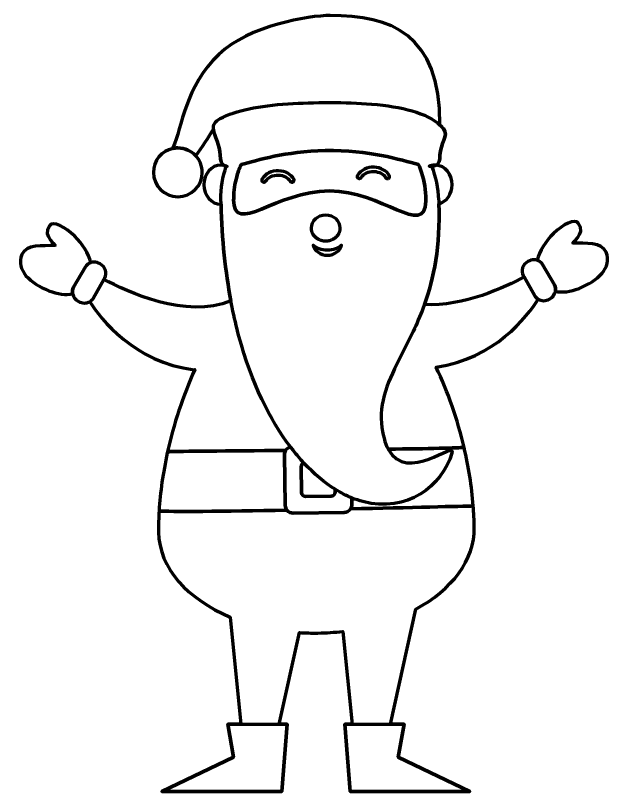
# Model space of a CAD drawing. Header units: inches. Extents: x 228 to 5960, y -2302 to -118.
# Drawn here: x 2673 to 3407, y -2297 to -1343 of the extents above; entities that cross this region are included whole.
import ezdxf

# ---------------------------------------------------------------- set-up
doc = ezdxf.new("R2010")
doc.units = ezdxf.units.IN
doc.header["$MEASUREMENT"] = 0
doc.layers.add('Layer 1', color=7, linetype='Continuous')

# ---------------------------------------------------------------- blocks, each defined once
blk = doc.blocks.new('block 30')
at = {"layer": 'Layer 1', "color": 140, "lineweight": 70, "true_color": 0x00aeef}
blk.add_open_spline([(3209.96, -1550.71), (3209.96, -1562.2), (3202.93, -1571.8), (3193.52, -1574.22), (3193.46, -1572.57), (3193.38, -1570.91), (3193.29, -1569.23), (3192.53, -1554.83), (3189.58, -1540.98), (3184.71, -1528.06), (3183.77, -1528.11), (3182.77, -1528.1), (3181.69, -1528.03), (3182.55, -1527.68), (3183.45, -1527.38), (3184.36, -1527.16), (3185.81, -1526.8), (3187.31, -1526.61), (3188.85, -1526.61), (3189.27, -1526.61), (3189.68, -1526.62), (3190.1, -1526.65), (3201.18, -1527.39), (3209.96, -1537.89), (3209.96, -1550.71)], degree=3, knots=[0, 0, 0, 0, 1, 1, 1, 2, 2, 2, 3, 3, 3, 4, 4, 4, 5, 5, 5, 6, 6, 6, 7, 7, 7, 8, 8, 8, 8], dxfattribs=at)
blk = doc.blocks.new('block 31')
at = {"layer": 'Layer 1', "color": 140, "lineweight": 70, "true_color": 0x00aeef}
blk.add_open_spline([(2932.15, -1528.11), (2927.63, -1541.01), (2925.29, -1554.84), (2925.56, -1569.23), (2925.59, -1571.1), (2925.64, -1572.97), (2925.68, -1574.82), (2925.68, -1574.82), (2925.54, -1574.82), (2925.54, -1574.82), (2913.86, -1574.82), (2904.41, -1564.03), (2904.41, -1550.71), (2904.41, -1537.41), (2913.86, -1526.61), (2925.54, -1526.61), (2926.76, -1526.61), (2927.94, -1526.73), (2929.11, -1526.96), (2929.12, -1526.96), (2929.13, -1526.97), (2929.13, -1526.97), (2930.2, -1527.17), (2931.24, -1527.47), (2932.25, -1527.85), (2932.25, -1527.85), (2932.25, -1527.86), (2932.25, -1527.86), (2932.6, -1527.99), (2932.93, -1528.13), (2933.27, -1528.28), (2932.88, -1528.24), (2932.51, -1528.18), (2932.15, -1528.11)], degree=3, knots=[0, 0, 0, 0, 1, 1, 1, 2, 2, 2, 3, 3, 3, 4, 4, 4, 5, 5, 5, 6, 6, 6, 7, 7, 7, 8, 8, 8, 9, 9, 9, 10, 10, 10, 11, 11, 11, 11], dxfattribs=at)
blk = doc.blocks.new('block 32')
at = {"layer": 'Layer 1', "color": 140, "lineweight": 70, "true_color": 0x00aeef}
for points, knots in [([(2782.65, -1665.5), (2782.65, -1665.5), (2781.65, -1667.24), (2781.65, -1667.24), (2781.65, -1667.24), (2768.18, -1690.65), (2768.18, -1690.65), (2767.19, -1692.38), (2765.78, -1693.74), (2764.12, -1694.7), (2762.21, -1695.81), (2759.96, -1696.39), (2757.63, -1696.39), (2755.15, -1696.39), (2752.57, -1695.73), (2750.18, -1694.36), (2746.42, -1692.2), (2743.95, -1688.72), (2743.16, -1685.04), (2743.16, -1685.04), (2743.16, -1685.04), (2743.16, -1685.03), (2742.57, -1682.29), (2742.91, -1679.43), (2744.35, -1676.94), (2744.35, -1676.94), (2758.82, -1651.77), (2758.82, -1651.77), (2760.31, -1649.2), (2762.7, -1647.44), (2765.47, -1646.6), (2766.71, -1646.22), (2768.03, -1646.03), (2769.38, -1646.03), (2771.86, -1646.03), (2774.44, -1646.68), (2776.82, -1648.05), (2783.4, -1651.84), (2786.01, -1659.65), (2782.65, -1665.5)], [0, 0, 0, 0, 1, 1, 1, 2, 2, 2, 3, 3, 3, 4, 4, 4, 5, 5, 5, 6, 6, 6, 7, 7, 7, 8, 8, 8, 9, 9, 9, 10, 10, 10, 11, 11, 11, 12, 12, 12, 13, 13, 13, 13]), ([(3010.97, -1873.36), (3008.5, -1874), (3006.43, -1875.59), (3005.13, -1877.71), (2934.06, -1878.42), (2871.52, -1878.91), (2864.3, -1879.02), (2862.67, -1879.04), (2861.08, -1879.7), (2859.55, -1880.87), (2867.24, -1845.84), (2878.8, -1810.58), (2893.46, -1778.31), (2893.14, -1778.36), (2892.82, -1778.4), (2892.5, -1778.43), (2819.07, -1769.6), (2777.81, -1716.01), (2764.12, -1694.7), (2765.78, -1693.74), (2767.19, -1692.38), (2768.18, -1690.65), (2768.18, -1690.65), (2781.65, -1667.24), (2781.65, -1667.24), (2809.34, -1682.24), (2882.88, -1716.71), (2937.74, -1693.59), (2938.25, -1696.29), (2938.77, -1698.96), (2939.31, -1701.61), (2941.79, -1713.89), (2944.57, -1725.66), (2947.61, -1736.94), (2963.32, -1795.3), (2985.99, -1840.4), (3010.97, -1873.36)], [0, 0, 0, 0, 1, 1, 1, 2, 2, 2, 3, 3, 3, 4, 4, 4, 5, 5, 5, 6, 6, 6, 7, 7, 7, 8, 8, 8, 9, 9, 9, 10, 10, 10, 11, 11, 11, 12, 12, 12, 12])]:
    blk.add_open_spline(points, degree=3, knots=knots, dxfattribs=at)
blk = doc.blocks.new('block 33')
at = {"layer": 'Layer 1', "color": 140, "lineweight": 70, "true_color": 0x00aeef}
blk.add_open_spline([(2765.47, -1646.6), (2762.7, -1647.44), (2760.31, -1649.2), (2758.82, -1651.77), (2758.82, -1651.77), (2744.35, -1676.94), (2744.35, -1676.94), (2742.91, -1679.43), (2742.57, -1682.29), (2743.16, -1685.03), (2743.16, -1685.04), (2743.16, -1685.04), (2743.16, -1685.04), (2734.7, -1686.61), (2724.58, -1685.63), (2713.9, -1681.29), (2690.85, -1671.92), (2672.88, -1655.93), (2680.68, -1636.71), (2685.97, -1623.67), (2706.27, -1626.36), (2721.41, -1625.56), (2724.72, -1625.37), (2704.5, -1615.4), (2714.88, -1600.86), (2718.9, -1595.25), (2734.07, -1602.43), (2745.47, -1613.85), (2755.36, -1623.73), (2762.49, -1635.44), (2765.47, -1646.6)], degree=3, knots=[0, 0, 0, 0, 1, 1, 1, 2, 2, 2, 3, 3, 3, 4, 4, 4, 5, 5, 5, 6, 6, 6, 7, 7, 7, 8, 8, 8, 9, 9, 9, 10, 10, 10, 10], dxfattribs=at)
blk = doc.blocks.new('block 34')
at = {"layer": 'Layer 1', "color": 140, "lineweight": 70, "true_color": 0x00aeef}
blk.add_open_spline([(3237.1, -1972.46), (3237.71, -2012.73), (3209.64, -2049.05), (3165.35, -2073.01), (3165.35, -2073.01), (3133.92, -2214.46), (3133.92, -2214.46), (3133.92, -2214.46), (3086.74, -2214.46), (3086.74, -2214.46), (3086.74, -2214.46), (3075.48, -2100.42), (3075.48, -2100.42), (3065.52, -2101.61), (3055.29, -2102.3), (3044.87, -2102.46), (3037.19, -2102.58), (3029.61, -2102.4), (3022.16, -2101.94), (3022.16, -2101.94), (2997.16, -2214.46), (2997.16, -2214.46), (2997.16, -2214.46), (2949.98, -2214.46), (2949.98, -2214.46), (2949.98, -2214.46), (2936.98, -2082.8), (2936.98, -2082.8), (2884.44, -2060.81), (2849.47, -2022.43), (2848.81, -1978.28), (2848.68, -1969.76), (2848.89, -1961), (2849.42, -1952.06), (2860.18, -1953.55), (2929.52, -1952.74), (3006.75, -1951.29), (3008.57, -1953.58), (3011.38, -1955.02), (3014.52, -1954.97), (3014.52, -1954.97), (3077.02, -1954.04), (3077.02, -1954.04), (3080.36, -1953.98), (3083.27, -1952.27), (3084.98, -1949.69), (3157.76, -1948.09), (3222.41, -1946.41), (3235.86, -1946.06), (3236.55, -1954.92), (3236.97, -1963.74), (3237.1, -1972.46)], degree=3, knots=[0, 0, 0, 0, 1, 1, 1, 2, 2, 2, 3, 3, 3, 4, 4, 4, 5, 5, 5, 6, 6, 6, 7, 7, 7, 8, 8, 8, 9, 9, 9, 10, 10, 10, 11, 11, 11, 12, 12, 12, 13, 13, 13, 14, 14, 14, 15, 15, 15, 16, 16, 16, 17, 17, 17, 17], dxfattribs=at)
blk = doc.blocks.new('block 35')
at = {"layer": 'Layer 1', "color": 140, "lineweight": 70, "true_color": 0x00aeef}
blk.add_open_spline([(3190.16, -1775.15), (3204.75, -1805.71), (3216.48, -1839.45), (3224.57, -1874.04), (3224.56, -1874.04), (3224.56, -1874.04), (3224.55, -1874.04), (3218.11, -1874.8), (3180.19, -1875.56), (3131.18, -1876.25), (3127.21, -1868.82), (3124.34, -1858.48), (3123.08, -1844.37), (3120.23, -1812.52), (3134.31, -1786.26), (3150.65, -1754.21), (3154.89, -1745.89), (3159.29, -1737.18), (3163.57, -1727.88), (3167.84, -1718.63), (3172, -1708.79), (3175.8, -1698.18), (3223.9, -1701.15), (3276.02, -1676.4), (3298.35, -1664.3), (3298.35, -1664.3), (3311.82, -1687.69), (3311.82, -1687.69), (3312.82, -1689.43), (3314.23, -1690.8), (3315.89, -1691.76), (3302.36, -1712.82), (3261.93, -1765.37), (3190.16, -1775.15)], degree=3, knots=[0, 0, 0, 0, 1, 1, 1, 2, 2, 2, 3, 3, 3, 4, 4, 4, 5, 5, 5, 6, 6, 6, 7, 7, 7, 8, 8, 8, 9, 9, 9, 10, 10, 10, 11, 11, 11, 11], dxfattribs=at)
blk = doc.blocks.new('block 36')
at = {"layer": 'Layer 1', "color": 140, "lineweight": 70, "true_color": 0x00aeef}
blk.add_lwpolyline([(3231.74, -2297.46), (3084.29, -2297.46), (3077.81, -2214.46), (3150.83, -2214.46), (3143.63, -2255.42), (3231.74, -2297.46)], dxfattribs=at)
blk = doc.blocks.new('block 37')
at = {"layer": 'Layer 1', "color": 140, "lineweight": 70, "true_color": 0x00aeef}
blk.add_lwpolyline([(3006.97, -2214.46), (3000.49, -2297.46), (2853.03, -2297.46), (2941.14, -2255.42), (2933.95, -2214.46), (3006.97, -2214.46)], dxfattribs=at)
blk = doc.blocks.new('block 38')
at = {"layer": 'Layer 1', "color": 140, "lineweight": 70, "true_color": 0x00aeef}
for points, knots in [([(3084.98, -1949.69), (3086.03, -1948.11), (3086.63, -1946.21), (3086.6, -1944.17), (3086.6, -1944.17), (3086.48, -1936.2), (3086.48, -1936.2), (3091.07, -1938.08), (3095.59, -1939.59), (3100, -1940.74), (3154.77, -1954.97), (3196.84, -1922.32), (3209.61, -1881.27), (3215.16, -1863.41), (3154.39, -1919.8), (3131.18, -1876.25), (3180.19, -1875.56), (3218.11, -1874.8), (3224.55, -1874.04), (3224.56, -1874.04), (3224.56, -1874.04), (3224.57, -1874.04), (3230.15, -1897.9), (3234, -1922.16), (3235.86, -1946.06), (3222.41, -1946.41), (3157.76, -1948.09), (3084.98, -1949.69)], [0, 0, 0, 0, 1, 1, 1, 2, 2, 2, 3, 3, 3, 4, 4, 4, 5, 5, 5, 6, 6, 6, 7, 7, 7, 8, 8, 8, 9, 9, 9, 9]), ([(3006.75, -1951.29), (2929.52, -1952.74), (2860.18, -1953.55), (2849.42, -1952.06), (2850.77, -1929.15), (2854.23, -1905.06), (2859.55, -1880.87), (2861.08, -1879.7), (2862.67, -1879.04), (2864.3, -1879.02), (2871.52, -1878.91), (2934.06, -1878.42), (3005.13, -1877.71), (3004.21, -1879.22), (3003.69, -1881.01), (3003.71, -1882.91), (3003.71, -1882.91), (3004.65, -1945.4), (3004.65, -1945.4), (3004.68, -1947.63), (3005.47, -1949.67), (3006.75, -1951.29)], [0, 0, 0, 0, 1, 1, 1, 2, 2, 2, 3, 3, 3, 4, 4, 4, 5, 5, 5, 6, 6, 6, 7, 7, 7, 7]), ([(3066.1, -1929.03), (3066.15, -1931.74), (3063.97, -1933.97), (3061.26, -1934.02), (3061.26, -1934.02), (3029.66, -1934.49), (3029.66, -1934.49), (3026.95, -1934.53), (3024.72, -1932.36), (3024.68, -1929.65), (3024.68, -1929.65), (3024.21, -1898.05), (3024.21, -1898.05), (3024.18, -1895.81), (3025.64, -1893.9), (3027.68, -1893.29), (3040.34, -1906.89), (3053.31, -1917.62), (3066.05, -1925.6), (3066.05, -1925.6), (3066.1, -1929.03), (3066.1, -1929.03)], [0, 0, 0, 0, 1, 1, 1, 2, 2, 2, 3, 3, 3, 4, 4, 4, 5, 5, 5, 6, 6, 6, 7, 7, 7, 7])]:
    blk.add_open_spline(points, degree=3, knots=knots, dxfattribs=at)
blk = doc.blocks.new('block 39')
at = {"layer": 'Layer 1', "color": 140, "lineweight": 70, "true_color": 0x00aeef}
blk.add_open_spline([(3086.6, -1944.17), (3086.63, -1946.21), (3086.03, -1948.11), (3084.98, -1949.69), (3083.27, -1952.27), (3080.36, -1953.98), (3077.02, -1954.04), (3077.02, -1954.04), (3014.52, -1954.97), (3014.52, -1954.97), (3011.38, -1955.02), (3008.57, -1953.58), (3006.75, -1951.29), (3005.47, -1949.67), (3004.68, -1947.63), (3004.65, -1945.4), (3004.65, -1945.4), (3003.71, -1882.91), (3003.71, -1882.91), (3003.69, -1881.01), (3004.21, -1879.22), (3005.13, -1877.71), (3006.43, -1875.59), (3008.5, -1874), (3010.97, -1873.36), (3012.06, -1874.8), (3013.16, -1876.23), (3014.26, -1877.62), (3018.68, -1883.22), (3023.16, -1888.44), (3027.68, -1893.29), (3025.64, -1893.9), (3024.18, -1895.81), (3024.21, -1898.05), (3024.21, -1898.05), (3024.68, -1929.65), (3024.68, -1929.65), (3024.72, -1932.36), (3026.95, -1934.53), (3029.66, -1934.49), (3029.66, -1934.49), (3061.26, -1934.02), (3061.26, -1934.02), (3063.97, -1933.97), (3066.15, -1931.74), (3066.1, -1929.03), (3066.1, -1929.03), (3066.05, -1925.6), (3066.05, -1925.6), (3072.96, -1929.94), (3079.8, -1933.46), (3086.48, -1936.2), (3086.48, -1936.2), (3086.6, -1944.17), (3086.6, -1944.17)], degree=3, knots=[0, 0, 0, 0, 1, 1, 1, 2, 2, 2, 3, 3, 3, 4, 4, 4, 5, 5, 5, 6, 6, 6, 7, 7, 7, 8, 8, 8, 9, 9, 9, 10, 10, 10, 11, 11, 11, 12, 12, 12, 13, 13, 13, 14, 14, 14, 15, 15, 15, 16, 16, 16, 17, 17, 17, 18, 18, 18, 18], dxfattribs=at)
blk = doc.blocks.new('block 41')
at = {"layer": 'Layer 1', "color": 140, "lineweight": 70, "true_color": 0x00aeef}
for points, knots in [([(3131.18, -1876.25), (3127.21, -1868.82), (3124.34, -1858.48), (3123.08, -1844.37), (3120.23, -1812.52), (3134.31, -1786.26), (3150.65, -1754.21), (3154.89, -1745.89), (3159.29, -1737.18), (3163.57, -1727.88), (3167.84, -1718.63), (3172, -1708.79), (3175.8, -1698.18), (3187.38, -1665.9), (3195.66, -1626.42), (3193.52, -1574.22), (3193.46, -1572.57), (3193.38, -1570.91), (3193.29, -1569.23), (3192.53, -1554.83), (3189.58, -1540.98), (3184.71, -1528.06), (3183.77, -1528.11), (3182.77, -1528.1), (3181.69, -1528.03), (3182.55, -1527.68), (3183.45, -1527.38), (3184.36, -1527.16), (3185.81, -1526.8), (3187.31, -1526.61), (3188.85, -1526.61), (3189.27, -1526.61), (3189.68, -1526.62), (3190.1, -1526.65), (3193.37, -1524.78), (3194.96, -1520.93), (3194.96, -1514.23), (3194.96, -1500.19), (3206.49, -1490.6), (3199.14, -1481.78), (3197.87, -1480.26), (3196.47, -1478.8), (3194.96, -1477.4), (3178.63, -1462.35), (3148.5, -1454.72), (3110.68, -1451.53), (3110.67, -1451.52), (3110.66, -1451.52), (3110.64, -1451.52), (3094.77, -1450.18), (3077.55, -1449.62), (3059.43, -1449.62), (3041.09, -1449.62), (3024.02, -1450.1), (3008.36, -1451.17), (2972.38, -1453.63), (2943.87, -1459.21), (2924.61, -1469.33), (2917.71, -1472.96), (2915.88, -1477.41), (2916.34, -1482.54), (2917.11, -1491.34), (2924.61, -1502.15), (2924.61, -1514.23), (2924.61, -1521.11), (2926.04, -1525.05), (2929.11, -1526.96), (2929.12, -1526.96), (2929.13, -1526.97), (2929.13, -1526.97), (2930.2, -1527.17), (2931.24, -1527.47), (2932.25, -1527.85), (2932.25, -1527.85), (2932.25, -1527.86), (2932.25, -1527.86), (2932.6, -1527.99), (2932.93, -1528.13), (2933.27, -1528.28), (2932.88, -1528.24), (2932.51, -1528.18), (2932.15, -1528.11), (2927.63, -1541.01), (2925.29, -1554.84), (2925.56, -1569.23), (2925.59, -1571.1), (2925.64, -1572.97), (2925.68, -1574.82), (2926.77, -1618.6), (2931.05, -1658.13), (2937.74, -1693.59), (2938.25, -1696.29), (2938.77, -1698.96), (2939.31, -1701.61), (2941.79, -1713.89), (2944.57, -1725.66), (2947.61, -1736.94), (2963.32, -1795.3), (2985.99, -1840.4), (3010.97, -1873.36), (3012.06, -1874.8), (3013.16, -1876.23), (3014.26, -1877.62), (3018.68, -1883.22), (3023.16, -1888.44), (3027.68, -1893.29), (3040.34, -1906.89), (3053.31, -1917.62), (3066.05, -1925.6), (3072.96, -1929.94), (3079.8, -1933.46), (3086.48, -1936.2), (3091.07, -1938.08), (3095.59, -1939.59), (3100, -1940.74), (3154.77, -1954.97), (3196.84, -1922.32), (3209.61, -1881.27), (3215.16, -1863.41), (3154.39, -1919.8), (3131.18, -1876.25)], [0, 0, 0, 0, 1, 1, 1, 2, 2, 2, 3, 3, 3, 4, 4, 4, 5, 5, 5, 6, 6, 6, 7, 7, 7, 8, 8, 8, 9, 9, 9, 10, 10, 10, 11, 11, 11, 12, 12, 12, 13, 13, 13, 14, 14, 14, 15, 15, 15, 16, 16, 16, 17, 17, 17, 18, 18, 18, 19, 19, 19, 20, 20, 20, 21, 21, 21, 22, 22, 22, 23, 23, 23, 24, 24, 24, 25, 25, 25, 26, 26, 26, 27, 27, 27, 28, 28, 28, 29, 29, 29, 30, 30, 30, 31, 31, 31, 32, 32, 32, 33, 33, 33, 34, 34, 34, 35, 35, 35, 36, 36, 36, 37, 37, 37, 38, 38, 38, 39, 39, 39, 40, 40, 40, 40]), ([(3058.93, -1558.32), (2993.63, -1558.32), (2941.19, -1614.32), (2941.19, -1569.23), (2941.19, -1568.43), (2941.2, -1567.64), (2941.22, -1566.85), (2941.41, -1557.98), (2942.68, -1549.36), (2944.9, -1541.11), (2946.31, -1535.88), (2948.1, -1530.8), (2950.25, -1525.89), (2970.51, -1520.84), (3003.85, -1509.81), (3053.91, -1508.75), (3108.31, -1507.6), (3145.91, -1520.32), (3168.52, -1525.73), (3169.96, -1528.97), (3171.23, -1532.3), (3172.33, -1535.69), (3175.8, -1546.28), (3177.66, -1557.55), (3177.66, -1569.23), (3177.66, -1569.89), (3177.65, -1570.52), (3177.63, -1571.14), (3176.21, -1616.21), (3123.35, -1558.32), (3058.93, -1558.32)], [0, 0, 0, 0, 1, 1, 1, 2, 2, 2, 3, 3, 3, 4, 4, 4, 5, 5, 5, 6, 6, 6, 7, 7, 7, 8, 8, 8, 9, 9, 9, 10, 10, 10, 10]), ([(3037.69, -1609.99), (3037.58, -1609.75), (3037.48, -1609.5), (3037.38, -1609.26), (3037.32, -1609.11), (3037.27, -1608.97), (3037.21, -1608.82), (3037.18, -1608.73), (3037.15, -1608.65), (3037.13, -1608.57), (3037.07, -1608.39), (3037.01, -1608.21), (3036.96, -1608.02), (3036.89, -1607.81), (3036.84, -1607.6), (3036.79, -1607.39), (3036.75, -1607.23), (3036.71, -1607.08), (3036.68, -1606.93), (3036.64, -1606.73), (3036.6, -1606.52), (3036.57, -1606.31), (3036.53, -1606.07), (3036.5, -1605.82), (3036.47, -1605.58), (3036.45, -1605.4), (3036.44, -1605.23), (3036.43, -1605.05), (3036.4, -1604.73), (3036.39, -1604.41), (3036.39, -1604.09), (3036.39, -1595.39), (3044.43, -1588.31), (3054.37, -1588.31), (3064.29, -1588.31), (3072.34, -1595.39), (3072.34, -1604.09), (3072.34, -1604.41), (3072.33, -1604.72), (3072.3, -1605.03), (3072.3, -1605.21), (3072.28, -1605.39), (3072.26, -1605.57), (3072.21, -1606.07), (3072.13, -1606.57), (3072.02, -1607.06), (3071.98, -1607.26), (3071.93, -1607.46), (3071.88, -1607.65), (3071.78, -1608.04), (3071.66, -1608.42), (3071.53, -1608.79), (3071.47, -1608.94), (3071.42, -1609.08), (3071.36, -1609.23), (3071.29, -1609.41), (3071.22, -1609.58), (3071.14, -1609.75), (3070.99, -1610.1), (3070.82, -1610.45), (3070.63, -1610.79), (3070.59, -1610.86), (3070.56, -1610.92), (3070.52, -1610.99), (3070.41, -1611.18), (3070.3, -1611.37), (3070.19, -1611.55), (3070.05, -1611.77), (3069.91, -1611.99), (3069.76, -1612.21), (3069.63, -1612.41), (3069.48, -1612.61), (3069.32, -1612.8), (3069.3, -1612.83), (3069.27, -1612.86), (3069.25, -1612.89), (3069.19, -1612.98), (3069.12, -1613.07), (3069.05, -1613.16), (3068.92, -1613.34), (3068.77, -1613.51), (3068.61, -1613.68), (3068.5, -1613.82), (3068.37, -1613.96), (3068.24, -1614.09), (3068.11, -1614.23), (3067.98, -1614.37), (3067.84, -1614.51), (3067.67, -1614.69), (3067.48, -1614.87), (3067.29, -1615.03), (3067.1, -1615.22), (3066.91, -1615.39), (3066.71, -1615.54), (3066.51, -1615.7), (3066.31, -1615.86), (3066.11, -1616.02), (3065.9, -1616.18), (3065.69, -1616.33), (3065.48, -1616.48), (3065.25, -1616.64), (3065.02, -1616.79), (3064.78, -1616.94), (3064.57, -1617.07), (3064.36, -1617.2), (3064.15, -1617.32), (3063.93, -1617.44), (3063.71, -1617.56), (3063.49, -1617.68), (3062.56, -1618.16), (3061.58, -1618.58), (3060.55, -1618.91), (3060.27, -1619), (3059.99, -1619.08), (3059.71, -1619.16), (3059.43, -1619.24), (3059.15, -1619.31), (3058.86, -1619.37), (3058.63, -1619.42), (3058.41, -1619.47), (3058.18, -1619.51), (3057.98, -1619.55), (3057.77, -1619.59), (3057.56, -1619.62), (3057.32, -1619.66), (3057.07, -1619.69), (3056.83, -1619.72), (3056.56, -1619.76), (3056.29, -1619.78), (3056.02, -1619.8), (3055.75, -1619.83), (3055.47, -1619.84), (3055.2, -1619.85), (3054.92, -1619.86), (3054.65, -1619.87), (3054.37, -1619.87), (3054.09, -1619.87), (3053.82, -1619.86), (3053.54, -1619.85), (3053.27, -1619.84), (3052.99, -1619.83), (3052.72, -1619.8), (3052.45, -1619.78), (3052.18, -1619.76), (3051.91, -1619.72), (3051.67, -1619.69), (3051.44, -1619.66), (3051.2, -1619.62), (3051.14, -1619.62), (3051.09, -1619.61), (3051.03, -1619.6), (3050.86, -1619.57), (3050.68, -1619.54), (3050.51, -1619.5), (3050.29, -1619.46), (3050.07, -1619.42), (3049.86, -1619.37), (3049.58, -1619.31), (3049.3, -1619.24), (3049.02, -1619.16), (3048.74, -1619.08), (3048.46, -1619), (3048.18, -1618.91), (3047.15, -1618.58), (3046.17, -1618.16), (3045.24, -1617.68), (3045.01, -1617.56), (3044.79, -1617.44), (3044.58, -1617.32), (3044.36, -1617.21), (3044.15, -1617.08), (3043.94, -1616.94), (3043.73, -1616.82), (3043.52, -1616.68), (3043.32, -1616.53), (3043.1, -1616.38), (3042.89, -1616.23), (3042.69, -1616.07), (3042.48, -1615.91), (3042.28, -1615.75), (3042.08, -1615.59), (3041.68, -1615.26), (3041.3, -1614.92), (3040.94, -1614.56), (3040.67, -1614.29), (3040.4, -1614.01), (3040.16, -1613.73), (3040.15, -1613.72), (3040.14, -1613.71), (3040.13, -1613.7), (3040.02, -1613.58), (3039.92, -1613.46), (3039.83, -1613.33), (3039.75, -1613.25), (3039.69, -1613.16), (3039.63, -1613.08), (3039.4, -1612.83), (3039.21, -1612.56), (3039.04, -1612.3), (3039, -1612.26), (3038.96, -1612.21), (3038.93, -1612.16), (3038.91, -1612.13), (3038.89, -1612.1), (3038.87, -1612.08), (3038.63, -1611.73), (3038.42, -1611.38), (3038.22, -1611.02), (3038.02, -1610.68), (3037.85, -1610.34), (3037.69, -1609.99)], [0, 0, 0, 0, 1, 1, 1, 2, 2, 2, 3, 3, 3, 4, 4, 4, 5, 5, 5, 6, 6, 6, 7, 7, 7, 8, 8, 8, 9, 9, 9, 10, 10, 10, 11, 11, 11, 12, 12, 12, 13, 13, 13, 14, 14, 14, 15, 15, 15, 16, 16, 16, 17, 17, 17, 18, 18, 18, 19, 19, 19, 20, 20, 20, 21, 21, 21, 22, 22, 22, 23, 23, 23, 24, 24, 24, 25, 25, 25, 26, 26, 26, 27, 27, 27, 28, 28, 28, 29, 29, 29, 30, 30, 30, 31, 31, 31, 32, 32, 32, 33, 33, 33, 34, 34, 34, 35, 35, 35, 36, 36, 36, 37, 37, 37, 38, 38, 38, 39, 39, 39, 40, 40, 40, 41, 41, 41, 42, 42, 42, 43, 43, 43, 44, 44, 44, 45, 45, 45, 46, 46, 46, 47, 47, 47, 48, 48, 48, 49, 49, 49, 50, 50, 50, 51, 51, 51, 52, 52, 52, 53, 53, 53, 54, 54, 54, 55, 55, 55, 56, 56, 56, 57, 57, 57, 58, 58, 58, 59, 59, 59, 60, 60, 60, 61, 61, 61, 62, 62, 62, 63, 63, 63, 64, 64, 64, 65, 65, 65, 66, 66, 66, 67, 67, 67, 68, 68, 68, 69, 69, 69, 70, 70, 70, 70]), ([(3056.44, -1637.51), (3047.8, -1637.51), (3040.6, -1632.15), (3038.87, -1625.04), (3042.91, -1628.83), (3049.24, -1631.31), (3056.44, -1631.31), (3063.64, -1631.31), (3069.97, -1628.83), (3074.01, -1625.04), (3072.27, -1632.15), (3065.08, -1637.51), (3056.44, -1637.51)], [0, 0, 0, 0, 1, 1, 1, 2, 2, 2, 3, 3, 3, 4, 4, 4, 4])]:
    blk.add_open_spline(points, degree=3, knots=knots, dxfattribs=at)
blk = doc.blocks.new('block 40')
at = {"layer": 'Layer 1', "color": 140, "lineweight": 70, "true_color": 0x00aeef}
for points, knots in [([(2933.27, -1528.28), (2932.88, -1528.24), (2932.51, -1528.18), (2932.15, -1528.11), (2932.18, -1528.02), (2932.21, -1527.94), (2932.25, -1527.86), (2932.6, -1527.99), (2932.93, -1528.13), (2933.27, -1528.28)], [0, 0, 0, 0, 1, 1, 1, 2, 2, 2, 3, 3, 3, 3]), ([(3184.71, -1528.06), (3183.77, -1528.11), (3182.77, -1528.1), (3181.69, -1528.03), (3182.55, -1527.68), (3183.45, -1527.38), (3184.36, -1527.16), (3184.49, -1527.46), (3184.6, -1527.76), (3184.71, -1528.06)], [0, 0, 0, 0, 1, 1, 1, 2, 2, 2, 3, 3, 3, 3]), ([(3014.12, -1547.42), (3013.73, -1547.62), (3013.31, -1547.72), (3012.89, -1547.72), (3011.96, -1547.72), (3011.06, -1547.22), (3010.59, -1546.34), (3008.34, -1542.12), (3002.57, -1539.12), (2996.23, -1538.89), (2989.49, -1538.64), (2983.74, -1541.41), (2980.53, -1546.5), (2979.75, -1547.72), (2978.14, -1548.09), (2976.92, -1547.32), (2975.71, -1546.55), (2975.34, -1544.94), (2976.11, -1543.72), (2980.28, -1537.11), (2987.87, -1533.33), (2996.42, -1533.67), (3004.68, -1533.97), (3012.05, -1537.98), (3015.2, -1543.88), (3015.87, -1545.16), (3015.39, -1546.74), (3014.12, -1547.42)], [0, 0, 0, 0, 1, 1, 1, 2, 2, 2, 3, 3, 3, 4, 4, 4, 5, 5, 5, 6, 6, 6, 7, 7, 7, 8, 8, 8, 9, 9, 9, 9]), ([(3131.58, -1542.98), (3131.19, -1543.19), (3130.76, -1543.29), (3130.35, -1543.29), (3129.42, -1543.29), (3128.51, -1542.79), (3128.04, -1541.91), (3125.79, -1537.69), (3120.01, -1534.7), (3113.67, -1534.47), (3106.9, -1534.23), (3101.19, -1536.99), (3097.98, -1542.08), (3097.21, -1543.29), (3095.59, -1543.66), (3094.38, -1542.89), (3093.16, -1542.12), (3092.79, -1540.51), (3093.56, -1539.29), (3097.73, -1532.69), (3105.32, -1528.95), (3113.86, -1529.25), (3122.13, -1529.55), (3129.5, -1533.56), (3132.65, -1539.45), (3133.33, -1540.72), (3132.85, -1542.31), (3131.58, -1542.98)], [0, 0, 0, 0, 1, 1, 1, 2, 2, 2, 3, 3, 3, 4, 4, 4, 5, 5, 5, 6, 6, 6, 7, 7, 7, 8, 8, 8, 9, 9, 9, 9]), ([(3069.25, -1612.89), (3069.19, -1612.98), (3069.12, -1613.07), (3069.05, -1613.16), (3068.94, -1613.29), (3068.83, -1613.41), (3068.72, -1613.54), (3068.9, -1613.33), (3069.08, -1613.11), (3069.25, -1612.89)], [0, 0, 0, 0, 1, 1, 1, 2, 2, 2, 3, 3, 3, 3]), ([(3074.01, -1625.04), (3072.27, -1632.15), (3065.08, -1637.51), (3056.44, -1637.51), (3047.8, -1637.51), (3040.6, -1632.15), (3038.87, -1625.04), (3042.91, -1628.83), (3049.24, -1631.31), (3056.44, -1631.31), (3063.64, -1631.31), (3069.97, -1628.83), (3074.01, -1625.04)], [0, 0, 0, 0, 1, 1, 1, 2, 2, 2, 3, 3, 3, 4, 4, 4, 4])]:
    blk.add_open_spline(points, degree=3, knots=knots, dxfattribs=at)
at = {"layer": 'Layer 1'}
blk.add_blockref('block 41', (0, 0), dxfattribs=at)
blk = doc.blocks.new('block 42')
at = {"layer": 'Layer 1', "color": 140, "lineweight": 70, "true_color": 0x00aeef}
for points, knots in [([(3172.33, -1535.69), (3171.23, -1532.3), (3169.96, -1528.97), (3168.52, -1525.73), (3145.91, -1520.32), (3108.31, -1507.6), (3053.91, -1508.75), (3003.85, -1509.81), (2970.51, -1520.84), (2950.25, -1525.89), (2948.1, -1530.8), (2946.31, -1535.88), (2944.9, -1541.11), (2942.68, -1549.36), (2941.41, -1557.98), (2941.22, -1566.85), (2941.2, -1567.64), (2941.19, -1568.43), (2941.19, -1569.23), (2941.19, -1614.32), (2993.63, -1558.32), (3058.93, -1558.32), (3123.35, -1558.32), (3176.21, -1616.21), (3177.63, -1571.14), (3177.65, -1570.52), (3177.66, -1569.89), (3177.66, -1569.23), (3177.66, -1557.55), (3175.8, -1546.28), (3172.33, -1535.69)], [0, 0, 0, 0, 1, 1, 1, 2, 2, 2, 3, 3, 3, 4, 4, 4, 5, 5, 5, 6, 6, 6, 7, 7, 7, 8, 8, 8, 9, 9, 9, 10, 10, 10, 10]), ([(3014.12, -1547.42), (3013.73, -1547.62), (3013.31, -1547.72), (3012.89, -1547.72), (3011.96, -1547.72), (3011.06, -1547.22), (3010.59, -1546.34), (3008.34, -1542.12), (3002.57, -1539.12), (2996.23, -1538.89), (2989.49, -1538.64), (2983.74, -1541.41), (2980.53, -1546.5), (2979.75, -1547.72), (2978.14, -1548.09), (2976.92, -1547.32), (2975.71, -1546.55), (2975.34, -1544.94), (2976.11, -1543.72), (2980.28, -1537.11), (2987.87, -1533.33), (2996.42, -1533.67), (3004.68, -1533.97), (3012.05, -1537.98), (3015.2, -1543.88), (3015.87, -1545.16), (3015.39, -1546.74), (3014.12, -1547.42)], [0, 0, 0, 0, 1, 1, 1, 2, 2, 2, 3, 3, 3, 4, 4, 4, 5, 5, 5, 6, 6, 6, 7, 7, 7, 8, 8, 8, 9, 9, 9, 9]), ([(3014.12, -1547.42), (3013.73, -1547.62), (3013.31, -1547.72), (3012.89, -1547.72), (3011.96, -1547.72), (3011.06, -1547.22), (3010.59, -1546.34), (3008.34, -1542.12), (3002.57, -1539.12), (2996.23, -1538.89), (2989.49, -1538.64), (2983.74, -1541.41), (2980.53, -1546.5), (2979.75, -1547.72), (2978.14, -1548.09), (2976.92, -1547.32), (2975.71, -1546.55), (2975.34, -1544.94), (2976.11, -1543.72), (2980.28, -1537.11), (2987.87, -1533.33), (2996.42, -1533.67), (3004.68, -1533.97), (3012.05, -1537.98), (3015.2, -1543.88), (3015.87, -1545.16), (3015.39, -1546.74), (3014.12, -1547.42)], [0, 0, 0, 0, 1, 1, 1, 2, 2, 2, 3, 3, 3, 4, 4, 4, 5, 5, 5, 6, 6, 6, 7, 7, 7, 8, 8, 8, 9, 9, 9, 9]), ([(3131.58, -1542.98), (3131.19, -1543.19), (3130.76, -1543.29), (3130.35, -1543.29), (3129.42, -1543.29), (3128.51, -1542.79), (3128.04, -1541.91), (3125.79, -1537.69), (3120.01, -1534.7), (3113.67, -1534.47), (3106.9, -1534.23), (3101.19, -1536.99), (3097.98, -1542.08), (3097.21, -1543.29), (3095.59, -1543.66), (3094.38, -1542.89), (3093.16, -1542.12), (3092.79, -1540.51), (3093.56, -1539.29), (3097.73, -1532.69), (3105.32, -1528.95), (3113.86, -1529.25), (3122.13, -1529.55), (3129.5, -1533.56), (3132.65, -1539.45), (3133.33, -1540.72), (3132.85, -1542.31), (3131.58, -1542.98)], [0, 0, 0, 0, 1, 1, 1, 2, 2, 2, 3, 3, 3, 4, 4, 4, 5, 5, 5, 6, 6, 6, 7, 7, 7, 8, 8, 8, 9, 9, 9, 9]), ([(3131.58, -1542.98), (3131.19, -1543.19), (3130.76, -1543.29), (3130.35, -1543.29), (3129.42, -1543.29), (3128.51, -1542.79), (3128.04, -1541.91), (3125.79, -1537.69), (3120.01, -1534.7), (3113.67, -1534.47), (3106.9, -1534.23), (3101.19, -1536.99), (3097.98, -1542.08), (3097.21, -1543.29), (3095.59, -1543.66), (3094.38, -1542.89), (3093.16, -1542.12), (3092.79, -1540.51), (3093.56, -1539.29), (3097.73, -1532.69), (3105.32, -1528.95), (3113.86, -1529.25), (3122.13, -1529.55), (3129.5, -1533.56), (3132.65, -1539.45), (3133.33, -1540.72), (3132.85, -1542.31), (3131.58, -1542.98)], [0, 0, 0, 0, 1, 1, 1, 2, 2, 2, 3, 3, 3, 4, 4, 4, 5, 5, 5, 6, 6, 6, 7, 7, 7, 8, 8, 8, 9, 9, 9, 9])]:
    blk.add_open_spline(points, degree=3, knots=knots, dxfattribs=at)
blk = doc.blocks.new('block 44')
at = {"layer": 'Layer 1', "color": 140, "lineweight": 70, "true_color": 0x00aeef}
blk.add_open_spline([(3194.96, -1476.88), (3194.96, -1476.88), (3194.96, -1477.4), (3194.96, -1477.4), (3178.63, -1462.35), (3148.5, -1454.72), (3110.68, -1451.53), (3110.67, -1451.52), (3110.66, -1451.52), (3110.64, -1451.52), (3094.77, -1450.18), (3077.55, -1449.62), (3059.43, -1449.62), (3041.09, -1449.62), (3024.02, -1450.1), (3008.36, -1451.17), (2972.38, -1453.63), (2943.87, -1459.21), (2924.61, -1469.33), (2917.71, -1472.96), (2915.88, -1477.41), (2916.34, -1482.54), (2910.5, -1491.39), (2902.36, -1505.36), (2894.55, -1515.05), (2889.06, -1509.17), (2881.24, -1505.49), (2872.56, -1505.49), (2870.4, -1505.49), (2868.28, -1505.72), (2866.25, -1506.16), (2866.31, -1505.93), (2866.4, -1505.71), (2866.49, -1505.49), (2877.67, -1479.51), (2881.75, -1430), (2922.87, -1390.49), (2959.83, -1354.99), (3033.88, -1342.54), (3059.79, -1342.54), (3134.45, -1342.54), (3194.96, -1364.51), (3194.96, -1476.88)], degree=3, knots=[0, 0, 0, 0, 1, 1, 1, 2, 2, 2, 3, 3, 3, 4, 4, 4, 5, 5, 5, 6, 6, 6, 7, 7, 7, 8, 8, 8, 9, 9, 9, 10, 10, 10, 11, 11, 11, 12, 12, 12, 13, 13, 13, 14, 14, 14, 14], dxfattribs=at)
blk = doc.blocks.new('block 45')
at = {"layer": 'Layer 1', "color": 140, "lineweight": 70, "true_color": 0x00aeef}
for points in [[(2933.27, -1528.28), (2932.88, -1528.24), (2932.51, -1528.18), (2932.15, -1528.11), (2931.01, -1527.88), (2930.01, -1527.51), (2929.13, -1526.97), (2930.2, -1527.17), (2931.24, -1527.47), (2932.25, -1527.85), (2932.25, -1527.85), (2932.25, -1527.86), (2932.25, -1527.86), (2932.6, -1527.99), (2932.93, -1528.13), (2933.27, -1528.28)], [(3190.1, -1526.65), (3188.64, -1527.49), (3186.85, -1527.94), (3184.71, -1528.06), (3183.77, -1528.11), (3182.77, -1528.1), (3181.69, -1528.03), (3182.55, -1527.68), (3183.45, -1527.38), (3184.36, -1527.16), (3185.81, -1526.8), (3187.31, -1526.61), (3188.85, -1526.61), (3189.27, -1526.61), (3189.68, -1526.62), (3190.1, -1526.65)]]:
    blk.add_open_spline(points, degree=3, knots=[0, 0, 0, 0, 1, 1, 1, 2, 2, 2, 3, 3, 3, 4, 4, 4, 5, 5, 5, 5], dxfattribs=at)
blk = doc.blocks.new('block 46')
at = {"layer": 'Layer 1', "color": 140, "lineweight": 70, "true_color": 0x00aeef}
blk.add_open_spline([(2902.64, -1535.59), (2902.64, -1552.19), (2889.17, -1565.65), (2872.56, -1565.65), (2855.95, -1565.65), (2842.48, -1552.19), (2842.48, -1535.59), (2842.48, -1521.13), (2852.67, -1509.06), (2866.25, -1506.16), (2868.28, -1505.72), (2870.4, -1505.49), (2872.56, -1505.49), (2881.24, -1505.49), (2889.06, -1509.17), (2894.55, -1515.05), (2899.57, -1520.43), (2902.64, -1527.65), (2902.64, -1535.59)], degree=3, knots=[0, 0, 0, 0, 1, 1, 1, 2, 2, 2, 3, 3, 3, 4, 4, 4, 5, 5, 5, 6, 6, 6, 6], dxfattribs=at)
blk = doc.blocks.new('block 43')
at = {"layer": 'Layer 1'}
for name in ['block 44', 'block 46', 'block 45']:
    blk.add_blockref(name, (0, 0), dxfattribs=at)
blk = doc.blocks.new('block 47')
at = {"layer": 'Layer 1', "color": 140, "lineweight": 70, "true_color": 0x00aeef}
blk.add_open_spline([(3366.1, -1678.35), (3355.42, -1682.68), (3345.31, -1683.66), (3336.85, -1682.09), (3337.43, -1679.35), (3337.08, -1676.51), (3335.65, -1674.01), (3335.65, -1674.01), (3321.18, -1648.85), (3321.18, -1648.85), (3319.69, -1646.28), (3317.3, -1644.51), (3314.52, -1643.67), (3317.5, -1632.5), (3324.64, -1620.79), (3334.53, -1610.9), (3345.93, -1599.5), (3361.1, -1592.31), (3365.12, -1597.94), (3375.5, -1612.46), (3355.28, -1622.45), (3358.59, -1622.62), (3373.73, -1623.45), (3394.03, -1620.74), (3399.32, -1633.78), (3407.12, -1652.99), (3389.15, -1668.99), (3366.1, -1678.35)], degree=3, knots=[0, 0, 0, 0, 1, 1, 1, 2, 2, 2, 3, 3, 3, 4, 4, 4, 5, 5, 5, 6, 6, 6, 7, 7, 7, 8, 8, 8, 9, 9, 9, 9], dxfattribs=at)
blk = doc.blocks.new('block 48')
at = {"layer": 'Layer 1', "color": 140, "lineweight": 70, "true_color": 0x00aeef}
blk.add_open_spline([(3336.85, -1682.09), (3336.06, -1685.77), (3333.59, -1689.26), (3329.82, -1691.42), (3327.43, -1692.8), (3324.85, -1693.46), (3322.37, -1693.46), (3320.04, -1693.46), (3317.8, -1692.88), (3315.89, -1691.76), (3314.23, -1690.8), (3312.82, -1689.43), (3311.82, -1687.69), (3311.82, -1687.69), (3298.35, -1664.3), (3298.35, -1664.3), (3298.35, -1664.3), (3297.34, -1662.55), (3297.34, -1662.55), (3293.98, -1656.71), (3296.59, -1648.92), (3303.18, -1645.14), (3305.56, -1643.76), (3308.15, -1643.1), (3310.63, -1643.1), (3311.97, -1643.1), (3313.28, -1643.29), (3314.52, -1643.67), (3317.3, -1644.51), (3319.69, -1646.28), (3321.18, -1648.85), (3321.18, -1648.85), (3335.65, -1674.01), (3335.65, -1674.01), (3337.08, -1676.51), (3337.43, -1679.35), (3336.85, -1682.09)], degree=3, knots=[0, 0, 0, 0, 1, 1, 1, 2, 2, 2, 3, 3, 3, 4, 4, 4, 5, 5, 5, 6, 6, 6, 7, 7, 7, 8, 8, 8, 9, 9, 9, 10, 10, 10, 11, 11, 11, 12, 12, 12, 12], dxfattribs=at)
blk = doc.blocks.new('block 49')
at = {"layer": 'Layer 1', "color": 140, "lineweight": 70, "true_color": 0x00aeef}
blk.add_open_spline([(3014.12, -1547.42), (3013.73, -1547.62), (3013.31, -1547.72), (3012.89, -1547.72), (3011.96, -1547.72), (3011.06, -1547.22), (3010.59, -1546.34), (3008.34, -1542.12), (3002.57, -1539.12), (2996.23, -1538.89), (2989.49, -1538.64), (2983.74, -1541.41), (2980.53, -1546.5), (2979.75, -1547.72), (2978.14, -1548.09), (2976.92, -1547.32), (2975.71, -1546.55), (2975.34, -1544.94), (2976.11, -1543.72), (2980.28, -1537.11), (2987.87, -1533.33), (2996.42, -1533.67), (3004.68, -1533.97), (3012.05, -1537.98), (3015.2, -1543.88), (3015.87, -1545.16), (3015.39, -1546.74), (3014.12, -1547.42)], degree=3, knots=[0, 0, 0, 0, 1, 1, 1, 2, 2, 2, 3, 3, 3, 4, 4, 4, 5, 5, 5, 6, 6, 6, 7, 7, 7, 8, 8, 8, 9, 9, 9, 9], dxfattribs=at)
blk = doc.blocks.new('block 50')
at = {"layer": 'Layer 1', "color": 140, "lineweight": 70, "true_color": 0x00aeef}
blk.add_open_spline([(3131.58, -1542.98), (3131.19, -1543.19), (3130.76, -1543.29), (3130.35, -1543.29), (3129.42, -1543.29), (3128.51, -1542.79), (3128.04, -1541.91), (3125.79, -1537.69), (3120.01, -1534.7), (3113.67, -1534.47), (3106.9, -1534.23), (3101.19, -1536.99), (3097.98, -1542.08), (3097.21, -1543.29), (3095.59, -1543.66), (3094.38, -1542.89), (3093.16, -1542.12), (3092.79, -1540.51), (3093.56, -1539.29), (3097.73, -1532.69), (3105.32, -1528.95), (3113.86, -1529.25), (3122.13, -1529.55), (3129.5, -1533.56), (3132.65, -1539.45), (3133.33, -1540.72), (3132.85, -1542.31), (3131.58, -1542.98)], degree=3, knots=[0, 0, 0, 0, 1, 1, 1, 2, 2, 2, 3, 3, 3, 4, 4, 4, 5, 5, 5, 6, 6, 6, 7, 7, 7, 8, 8, 8, 9, 9, 9, 9], dxfattribs=at)
blk = doc.blocks.new('block 51')
at = {"layer": 'Layer 1', "color": 140, "lineweight": 70, "true_color": 0x00aeef}
for points, knots in [([(3072.34, -1604.09), (3072.34, -1604.41), (3072.33, -1604.72), (3072.3, -1605.03), (3072.3, -1605.21), (3072.28, -1605.39), (3072.26, -1605.57), (3072.21, -1606.07), (3072.13, -1606.57), (3072.02, -1607.06), (3071.98, -1607.26), (3071.93, -1607.46), (3071.88, -1607.65), (3071.78, -1608.04), (3071.66, -1608.42), (3071.53, -1608.79), (3071.47, -1608.94), (3071.42, -1609.08), (3071.36, -1609.23), (3071.29, -1609.41), (3071.22, -1609.58), (3071.14, -1609.75), (3070.99, -1610.1), (3070.82, -1610.45), (3070.63, -1610.79), (3070.59, -1610.86), (3070.56, -1610.92), (3070.52, -1610.99), (3070.41, -1611.18), (3070.3, -1611.37), (3070.19, -1611.55), (3070.05, -1611.77), (3069.91, -1611.99), (3069.76, -1612.21), (3069.62, -1612.41), (3069.47, -1612.61), (3069.32, -1612.8), (3069.3, -1612.83), (3069.27, -1612.86), (3069.25, -1612.89), (3069.08, -1613.11), (3068.9, -1613.33), (3068.72, -1613.54), (3068.69, -1613.59), (3068.65, -1613.63), (3068.61, -1613.68), (3068.56, -1613.73), (3068.51, -1613.79), (3068.45, -1613.85), (3068.38, -1613.93), (3068.31, -1614.01), (3068.24, -1614.09), (3068.11, -1614.23), (3067.98, -1614.37), (3067.84, -1614.51), (3067.66, -1614.69), (3067.47, -1614.86), (3067.29, -1615.03), (3067.1, -1615.21), (3066.91, -1615.38), (3066.71, -1615.54), (3066.51, -1615.7), (3066.31, -1615.86), (3066.11, -1616.02), (3065.9, -1616.18), (3065.69, -1616.33), (3065.48, -1616.48), (3065.25, -1616.64), (3065.02, -1616.79), (3064.78, -1616.94), (3064.57, -1617.07), (3064.36, -1617.2), (3064.15, -1617.32), (3063.93, -1617.44), (3063.71, -1617.56), (3063.49, -1617.68), (3062.56, -1618.16), (3061.58, -1618.58), (3060.55, -1618.91), (3060.27, -1619), (3059.99, -1619.08), (3059.71, -1619.16), (3059.43, -1619.24), (3059.15, -1619.31), (3058.86, -1619.37), (3058.63, -1619.42), (3058.41, -1619.47), (3058.18, -1619.51), (3057.98, -1619.55), (3057.77, -1619.59), (3057.56, -1619.62), (3057.32, -1619.66), (3057.07, -1619.69), (3056.83, -1619.72), (3056.56, -1619.76), (3056.29, -1619.78), (3056.02, -1619.8), (3055.75, -1619.83), (3055.47, -1619.84), (3055.2, -1619.85), (3054.92, -1619.86), (3054.65, -1619.87), (3054.37, -1619.87), (3054.09, -1619.87), (3053.82, -1619.86), (3053.54, -1619.85), (3053.27, -1619.84), (3052.99, -1619.83), (3052.72, -1619.8), (3052.45, -1619.78), (3052.18, -1619.76), (3051.91, -1619.72), (3051.67, -1619.69), (3051.44, -1619.66), (3051.2, -1619.62), (3051.14, -1619.62), (3051.09, -1619.61), (3051.03, -1619.6), (3050.86, -1619.57), (3050.68, -1619.54), (3050.51, -1619.5), (3050.29, -1619.46), (3050.07, -1619.42), (3049.86, -1619.37), (3049.58, -1619.31), (3049.3, -1619.24), (3049.02, -1619.16), (3048.74, -1619.08), (3048.46, -1619), (3048.18, -1618.91), (3047.15, -1618.58), (3046.17, -1618.16), (3045.24, -1617.68), (3045.01, -1617.56), (3044.79, -1617.44), (3044.58, -1617.32), (3044.36, -1617.2), (3044.15, -1617.07), (3043.94, -1616.94), (3043.73, -1616.8), (3043.52, -1616.67), (3043.32, -1616.53), (3043.1, -1616.38), (3042.89, -1616.23), (3042.69, -1616.07), (3042.48, -1615.91), (3042.28, -1615.75), (3042.08, -1615.59), (3041.68, -1615.26), (3041.3, -1614.92), (3040.94, -1614.56), (3040.67, -1614.29), (3040.41, -1614.01), (3040.16, -1613.73), (3040.15, -1613.72), (3040.14, -1613.71), (3040.13, -1613.7), (3040.02, -1613.58), (3039.92, -1613.46), (3039.83, -1613.33), (3039.75, -1613.25), (3039.69, -1613.16), (3039.63, -1613.08), (3039.48, -1612.89), (3039.35, -1612.7), (3039.21, -1612.51), (3039.18, -1612.49), (3039.17, -1612.47), (3039.16, -1612.45), (3039.12, -1612.4), (3039.08, -1612.35), (3039.04, -1612.3), (3039, -1612.26), (3038.96, -1612.21), (3038.93, -1612.16), (3038.91, -1612.13), (3038.89, -1612.1), (3038.87, -1612.08), (3038.64, -1611.73), (3038.43, -1611.38), (3038.22, -1611.02), (3038.03, -1610.68), (3037.86, -1610.34), (3037.69, -1609.99), (3037.58, -1609.75), (3037.48, -1609.5), (3037.38, -1609.26), (3037.32, -1609.11), (3037.27, -1608.97), (3037.21, -1608.82), (3037.18, -1608.73), (3037.15, -1608.65), (3037.13, -1608.57), (3037.07, -1608.39), (3037.01, -1608.21), (3036.96, -1608.02), (3036.89, -1607.81), (3036.84, -1607.6), (3036.79, -1607.39), (3036.75, -1607.23), (3036.71, -1607.08), (3036.68, -1606.93), (3036.64, -1606.73), (3036.6, -1606.52), (3036.57, -1606.31), (3036.53, -1606.07), (3036.5, -1605.82), (3036.47, -1605.58), (3036.45, -1605.4), (3036.44, -1605.23), (3036.43, -1605.05), (3036.4, -1604.73), (3036.39, -1604.41), (3036.39, -1604.09), (3036.39, -1595.39), (3044.43, -1588.31), (3054.37, -1588.31), (3064.29, -1588.31), (3072.34, -1595.39), (3072.34, -1604.09)], [0, 0, 0, 0, 1, 1, 1, 2, 2, 2, 3, 3, 3, 4, 4, 4, 5, 5, 5, 6, 6, 6, 7, 7, 7, 8, 8, 8, 9, 9, 9, 10, 10, 10, 11, 11, 11, 12, 12, 12, 13, 13, 13, 14, 14, 14, 15, 15, 15, 16, 16, 16, 17, 17, 17, 18, 18, 18, 19, 19, 19, 20, 20, 20, 21, 21, 21, 22, 22, 22, 23, 23, 23, 24, 24, 24, 25, 25, 25, 26, 26, 26, 27, 27, 27, 28, 28, 28, 29, 29, 29, 30, 30, 30, 31, 31, 31, 32, 32, 32, 33, 33, 33, 34, 34, 34, 35, 35, 35, 36, 36, 36, 37, 37, 37, 38, 38, 38, 39, 39, 39, 40, 40, 40, 41, 41, 41, 42, 42, 42, 43, 43, 43, 44, 44, 44, 45, 45, 45, 46, 46, 46, 47, 47, 47, 48, 48, 48, 49, 49, 49, 50, 50, 50, 51, 51, 51, 52, 52, 52, 53, 53, 53, 54, 54, 54, 55, 55, 55, 56, 56, 56, 57, 57, 57, 58, 58, 58, 59, 59, 59, 60, 60, 60, 61, 61, 61, 62, 62, 62, 63, 63, 63, 64, 64, 64, 65, 65, 65, 66, 66, 66, 67, 67, 67, 68, 68, 68, 69, 69, 69, 70, 70, 70, 71, 71, 71, 72, 72, 72, 73, 73, 73, 73]), ([(3069.25, -1612.89), (3069.19, -1612.98), (3069.12, -1613.07), (3069.05, -1613.16), (3068.94, -1613.29), (3068.83, -1613.41), (3068.72, -1613.54), (3068.9, -1613.33), (3069.08, -1613.11), (3069.25, -1612.89)], [0, 0, 0, 0, 1, 1, 1, 2, 2, 2, 3, 3, 3, 3])]:
    blk.add_open_spline(points, degree=3, knots=knots, dxfattribs=at)
blk = doc.blocks.new('block 52')
at = {"layer": 'Layer 1', "color": 140, "lineweight": 70, "true_color": 0x00aeef}
blk.add_open_spline([(3074.01, -1625.04), (3072.27, -1632.15), (3065.08, -1637.51), (3056.44, -1637.51), (3047.8, -1637.51), (3040.6, -1632.15), (3038.87, -1625.04), (3042.91, -1628.83), (3049.24, -1631.31), (3056.44, -1631.31), (3063.64, -1631.31), (3069.97, -1628.83), (3074.01, -1625.04)], degree=3, knots=[0, 0, 0, 0, 1, 1, 1, 2, 2, 2, 3, 3, 3, 4, 4, 4, 4], dxfattribs=at)
blk = doc.blocks.new('block 29')
at = {"layer": 'Layer 1'}
for name in ['block 43', 'block 40', 'block 42', 'block 31', 'block 30', 'block 49', 'block 50', 'block 51', 'block 47', 'block 33', 'block 52', 'block 32', 'block 48', 'block 35', 'block 38', 'block 39', 'block 34', 'block 37', 'block 36']:
    blk.add_blockref(name, (0, 0), dxfattribs=at)

msp = doc.modelspace()

# ---------------------------------------------------------------- linework, layer by layer
at = {"layer": 'Layer 1', "color": 12, "lineweight": 70, "true_color": 0xd80501}
msp.add_open_spline([(3366.1, -1678.35), (3355.42, -1682.68), (3345.31, -1683.66), (3336.85, -1682.09), (3336.06, -1685.77), (3333.59, -1689.26), (3329.82, -1691.42), (3327.43, -1692.8), (3324.85, -1693.46), (3322.37, -1693.46), (3320.04, -1693.46), (3317.8, -1692.88), (3315.89, -1691.76), (3302.36, -1712.82), (3261.93, -1765.37), (3190.16, -1775.15), (3204.75, -1805.71), (3216.48, -1839.45), (3224.57, -1874.04), (3230.15, -1897.9), (3234, -1922.16), (3235.86, -1946.06), (3236.55, -1954.92), (3236.97, -1963.74), (3237.1, -1972.46), (3237.71, -2012.73), (3209.64, -2049.05), (3165.35, -2073.01), (3165.35, -2073.01), (3133.92, -2214.46), (3133.92, -2214.46), (3133.92, -2214.46), (3150.83, -2214.46), (3150.83, -2214.46), (3150.83, -2214.46), (3143.63, -2255.42), (3143.63, -2255.42), (3143.63, -2255.42), (3231.74, -2297.46), (3231.74, -2297.46), (3231.74, -2297.46), (3084.29, -2297.46), (3084.29, -2297.46), (3084.29, -2297.46), (3077.81, -2214.46), (3077.81, -2214.46), (3077.81, -2214.46), (3086.74, -2214.46), (3086.74, -2214.46), (3086.74, -2214.46), (3075.48, -2100.42), (3075.48, -2100.42), (3065.52, -2101.61), (3055.29, -2102.3), (3044.87, -2102.46), (3037.19, -2102.58), (3029.61, -2102.4), (3022.16, -2101.94), (3022.16, -2101.94), (2997.16, -2214.46), (2997.16, -2214.46), (2997.16, -2214.46), (3006.97, -2214.46), (3006.97, -2214.46), (3006.97, -2214.46), (3000.49, -2297.46), (3000.49, -2297.46), (3000.49, -2297.46), (2853.03, -2297.46), (2853.03, -2297.46), (2853.03, -2297.46), (2941.14, -2255.42), (2941.14, -2255.42), (2941.14, -2255.42), (2933.95, -2214.46), (2933.95, -2214.46), (2933.95, -2214.46), (2949.98, -2214.46), (2949.98, -2214.46), (2949.98, -2214.46), (2936.98, -2082.8), (2936.98, -2082.8), (2884.44, -2060.81), (2849.47, -2022.43), (2848.81, -1978.28), (2848.68, -1969.76), (2848.89, -1961), (2849.42, -1952.06), (2850.77, -1929.15), (2854.23, -1905.06), (2859.55, -1880.87), (2867.24, -1845.84), (2878.8, -1810.58), (2893.46, -1778.31), (2893.14, -1778.36), (2892.82, -1778.4), (2892.5, -1778.43), (2819.07, -1769.6), (2777.81, -1716.01), (2764.12, -1694.7), (2762.21, -1695.81), (2759.96, -1696.39), (2757.63, -1696.39), (2755.15, -1696.39), (2752.57, -1695.73), (2750.18, -1694.36), (2746.42, -1692.2), (2743.95, -1688.72), (2743.16, -1685.04), (2734.7, -1686.61), (2724.58, -1685.63), (2713.9, -1681.29), (2690.85, -1671.92), (2672.88, -1655.93), (2680.68, -1636.71), (2685.97, -1623.67), (2706.27, -1626.36), (2721.41, -1625.56), (2724.72, -1625.37), (2704.5, -1615.4), (2714.88, -1600.86), (2718.9, -1595.25), (2734.07, -1602.43), (2745.47, -1613.85), (2755.36, -1623.73), (2762.49, -1635.44), (2765.47, -1646.6), (2766.71, -1646.22), (2768.03, -1646.03), (2769.38, -1646.03), (2771.86, -1646.03), (2774.44, -1646.68), (2776.82, -1648.05), (2783.4, -1651.84), (2786.01, -1659.65), (2782.65, -1665.5), (2782.65, -1665.5), (2781.65, -1667.24), (2781.65, -1667.24), (2809.34, -1682.24), (2882.88, -1716.71), (2937.74, -1693.59), (2931.05, -1658.13), (2926.77, -1618.6), (2925.68, -1574.82), (2925.68, -1574.82), (2925.54, -1574.82), (2925.54, -1574.82), (2913.86, -1574.82), (2904.41, -1564.03), (2904.41, -1550.71), (2904.41, -1537.41), (2913.86, -1526.61), (2925.54, -1526.61), (2926.76, -1526.61), (2927.94, -1526.73), (2929.11, -1526.96), (2926.04, -1525.05), (2924.61, -1521.11), (2924.61, -1514.23), (2924.61, -1502.15), (2917.11, -1491.34), (2916.34, -1482.54), (2910.5, -1491.39), (2902.36, -1505.36), (2894.55, -1515.05), (2899.57, -1520.43), (2902.64, -1527.65), (2902.64, -1535.59), (2902.64, -1552.19), (2889.17, -1565.65), (2872.56, -1565.65), (2855.95, -1565.65), (2842.48, -1552.19), (2842.48, -1535.59), (2842.48, -1521.13), (2852.67, -1509.06), (2866.25, -1506.16), (2866.31, -1505.93), (2866.4, -1505.71), (2866.49, -1505.49), (2877.67, -1479.51), (2881.75, -1430), (2922.87, -1390.49), (2959.83, -1354.99), (3033.88, -1342.54), (3059.79, -1342.54), (3134.45, -1342.54), (3194.96, -1364.51), (3194.96, -1476.88), (3194.96, -1476.88), (3194.96, -1477.4), (3194.96, -1477.4), (3196.47, -1478.8), (3197.87, -1480.26), (3199.14, -1481.78), (3206.49, -1490.6), (3194.96, -1500.19), (3194.96, -1514.23), (3194.96, -1520.93), (3193.37, -1524.78), (3190.1, -1526.65), (3201.18, -1527.39), (3209.96, -1537.89), (3209.96, -1550.71), (3209.96, -1562.2), (3202.93, -1571.8), (3193.52, -1574.22), (3195.66, -1626.42), (3187.38, -1665.9), (3175.8, -1698.18), (3223.9, -1701.15), (3276.02, -1676.4), (3298.35, -1664.3), (3298.35, -1664.3), (3297.34, -1662.55), (3297.34, -1662.55), (3293.98, -1656.71), (3296.59, -1648.92), (3303.18, -1645.14), (3305.56, -1643.76), (3308.15, -1643.1), (3310.63, -1643.1), (3311.97, -1643.1), (3313.28, -1643.29), (3314.52, -1643.67), (3317.5, -1632.5), (3324.64, -1620.79), (3334.53, -1610.9), (3345.93, -1599.5), (3361.1, -1592.31), (3365.12, -1597.94), (3375.5, -1612.46), (3355.28, -1622.45), (3358.59, -1622.62), (3373.73, -1623.45), (3394.03, -1620.74), (3399.32, -1633.78), (3407.12, -1652.99), (3389.15, -1668.99), (3366.1, -1678.35)], degree=3, knots=[0, 0, 0, 0, 1, 1, 1, 2, 2, 2, 3, 3, 3, 4, 4, 4, 5, 5, 5, 6, 6, 6, 7, 7, 7, 8, 8, 8, 9, 9, 9, 10, 10, 10, 11, 11, 11, 12, 12, 12, 13, 13, 13, 14, 14, 14, 15, 15, 15, 16, 16, 16, 17, 17, 17, 18, 18, 18, 19, 19, 19, 20, 20, 20, 21, 21, 21, 22, 22, 22, 23, 23, 23, 24, 24, 24, 25, 25, 25, 26, 26, 26, 27, 27, 27, 28, 28, 28, 29, 29, 29, 30, 30, 30, 31, 31, 31, 32, 32, 32, 33, 33, 33, 34, 34, 34, 35, 35, 35, 36, 36, 36, 37, 37, 37, 38, 38, 38, 39, 39, 39, 40, 40, 40, 41, 41, 41, 42, 42, 42, 43, 43, 43, 44, 44, 44, 45, 45, 45, 46, 46, 46, 47, 47, 47, 48, 48, 48, 49, 49, 49, 50, 50, 50, 51, 51, 51, 52, 52, 52, 53, 53, 53, 54, 54, 54, 55, 55, 55, 56, 56, 56, 57, 57, 57, 58, 58, 58, 59, 59, 59, 60, 60, 60, 61, 61, 61, 62, 62, 62, 63, 63, 63, 64, 64, 64, 65, 65, 65, 66, 66, 66, 67, 67, 67, 68, 68, 68, 69, 69, 69, 70, 70, 70, 71, 71, 71, 72, 72, 72, 73, 73, 73, 74, 74, 74, 75, 75, 75, 76, 76, 76, 77, 77, 77, 78, 78, 78, 79, 79, 79, 80, 80, 80, 80], dxfattribs=at)

# ---------------------------------------------------------------- block references
at = {"layer": 'Layer 1'}
msp.add_blockref('block 29', (0, 0), dxfattribs=at)

doc.saveas('drawing.dxf')
